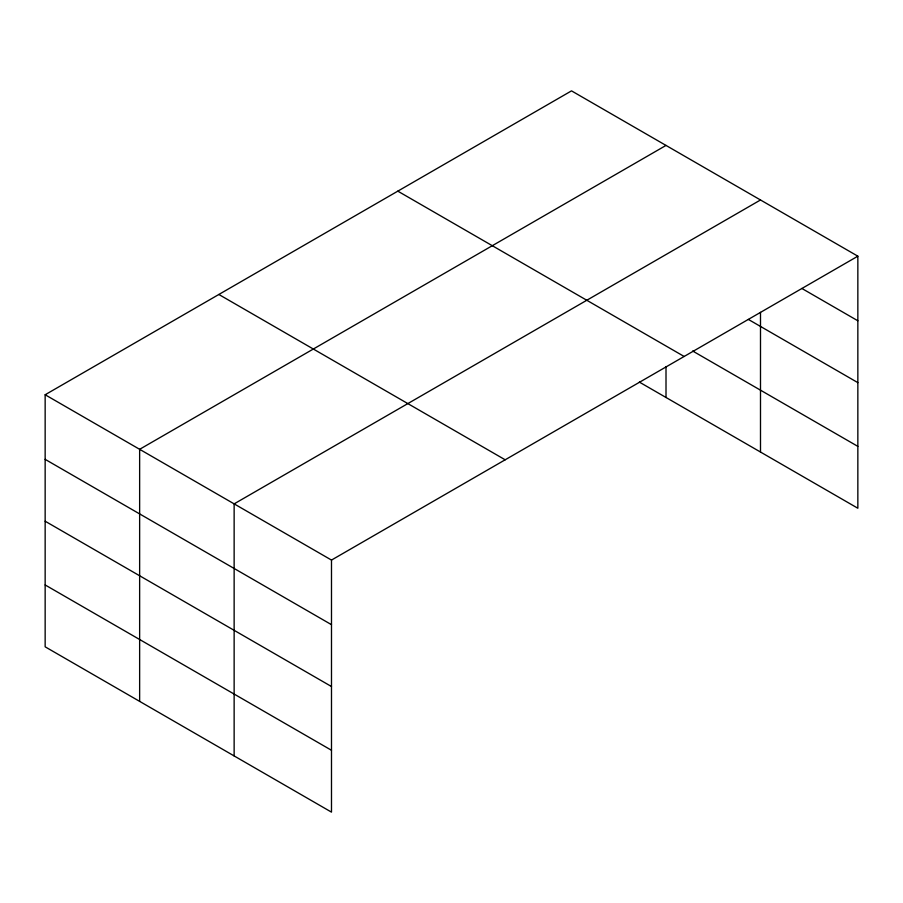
<?xml version="1.0" encoding="UTF-8"?>
<svg xmlns="http://www.w3.org/2000/svg" width="903" height="903" viewBox="0 0 903 903"><rect width="100%" height="100%" fill="white"/><g stroke="black" fill="none" stroke-linecap="round" stroke-linejoin="round"><path stroke-width="1.35" d="M760.495 312.37L760.495 452.031M639.358 382.093L857.85 508.242L857.85 256.181L571.509 90.864L45.15 394.758L45.15 646.819L331.491 812.136L331.491 560.074L45.15 394.758M666.008 145.417L139.638 449.31L139.638 701.371M760.495 199.981L234.137 503.874L234.137 755.924M331.491 560.074L857.85 256.181M801.875 288.463L857.85 320.779M748.384 319.436L857.85 382.635M692.657 351.007L857.85 446.375M397.817 191.154L684.147 356.471M218.853 294.48L505.183 459.796M45.15 459.356L331.491 624.673M45.15 521.212L331.491 686.528M45.15 584.952L331.491 750.269M666.008 366.55L666.008 397.478"/></g></svg>
